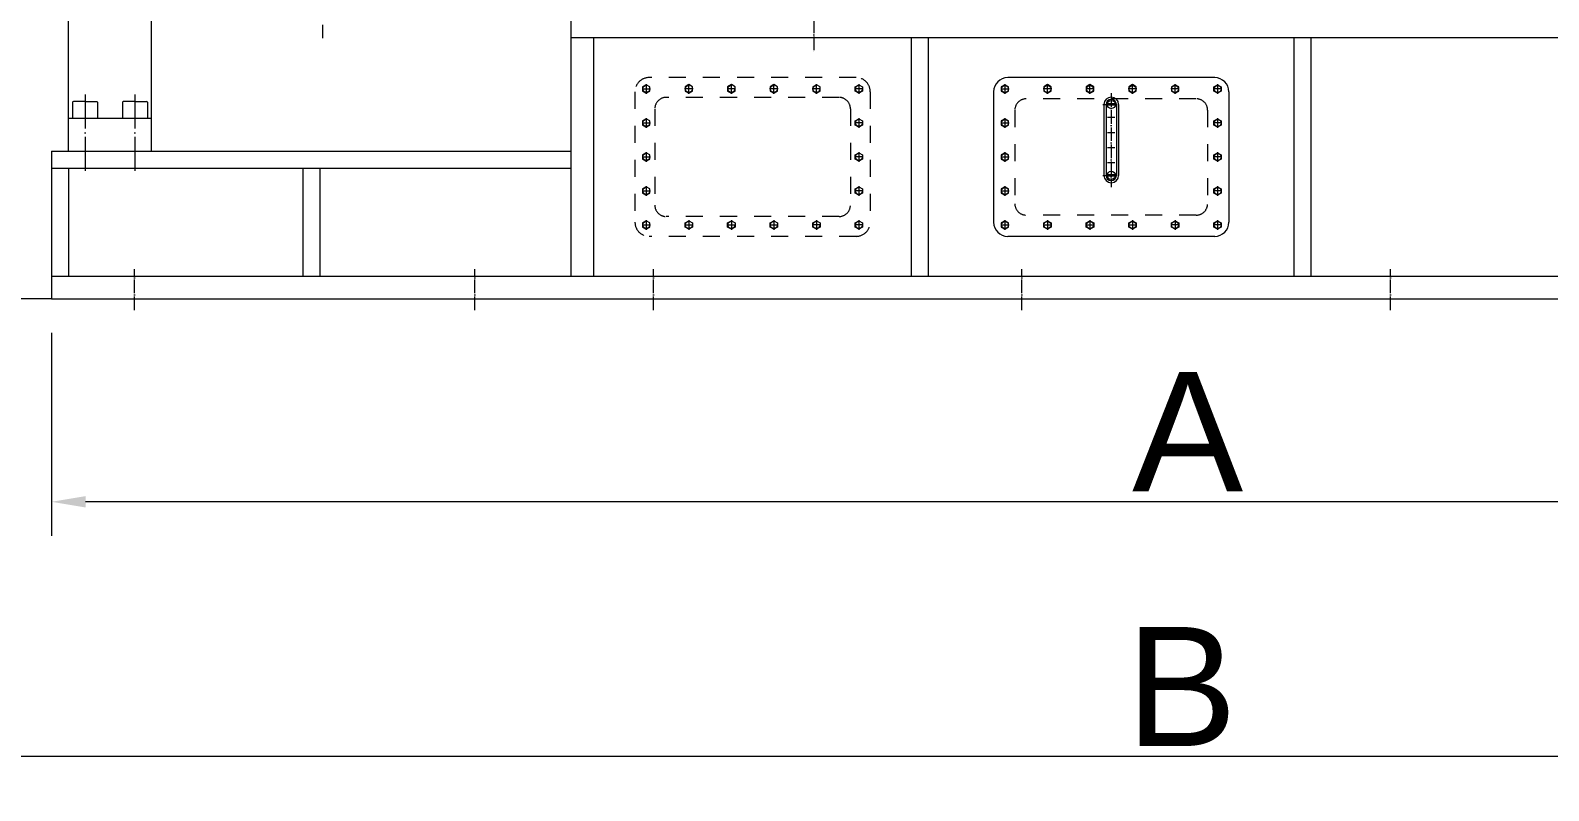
# Model space of a CAD drawing. Header units: inches. Extents: x -7 to 38035, y 41 to 29026.
# Drawn here: x 29942 to 32619, y 12149 to 13490 of the extents above; entities that cross this region are included whole.
import ezdxf

# ---------------------------------------------------------------- set-up
doc = ezdxf.new("R2010")
doc.units = ezdxf.units.IN
doc.header["$MEASUREMENT"] = 0
for name, pattern in [('ACAD_ISO04W100', [30, 24, -3, 0, -3]), ('CENTER', [50.8, 31.75, -6.35, 6.35, -6.35]), ('EB_DASH', [6, 3, -3])]:
    doc.linetypes.add(name, pattern=pattern)
doc.layers.get('Defpoints').update_dxf_attribs({"lineweight": 5})
doc.layers.add('CAXA1', color=5, linetype='CENTER', lineweight=5)
doc.styles.add('Roman', font='arial.ttf')
doc.styles.get("Standard").update_dxf_attribs({"font": 'arial.ttf'})
doc.dimstyles.new('ISO-25', dxfattribs={"dimscale": 30, "dimtxt": 1.5, "dimasz": 1.5, "dimexe": 2, "dimexo": 2, "dimtad": 1, "dimtih": 1, "dimtoh": 1, "dimdec": 1, "dimlfac": 0.03937, "dimdsep": 46, "dimtxsty": 'Standard', "dimcen": 2.5, "dimclrd": 7, "dimclre": 7, "dimclrt": 7, "dimadec": 0, "dimazin": 0, "dimtfac": 1, "dimtdec": 1, "dimtmove": 0, "dimatfit": 3, "dimfxl": 1, "dimlwd": 5, "dimlwe": 5, "dimarcsym": 0})

# ---------------------------------------------------------------- blocks, each defined once
blk = doc.blocks.new('*D245')
at = {"color": 7, "linetype": 'Continuous', "lineweight": 5, "transparency": 16777216}
for p, q in [((29979, 12956.9), (29979, 12598.6)), ((35064.1, 12956.9), (35064.1, 12598.6)), ((35004.1, 12658.6), (30039, 12658.6))]:
    blk.add_line(p, q, dxfattribs=at)
at = {"color": 7, "transparency": 16777216}
for points in [[(30039, 12668.6), (30039, 12648.6), (29979, 12658.6)], [(35004.1, 12668.6), (35004.1, 12648.6), (35064.1, 12658.6)]]:
    blk.add_solid(points, dxfattribs=at)
at = {"layer": 'Defpoints', "color": 0, "transparency": 16777216}
for p in [(29979, 13016.9), (35064.1, 13016.9), (29979, 12658.6)]:
    blk.add_point(p, dxfattribs=at)
at = {"color": 7, "lineweight": 5, "transparency": 16777216, "insert": (31982.7, 12782.4), "char_height": 210, "attachment_point": 5, "style": 'Roman'}
blk.add_mtext('A', dxfattribs=at)
blk = doc.blocks.new('*D253')
at = {"color": 7, "linetype": 'Continuous', "lineweight": 5, "transparency": 16777216}
for p, q in [((26891.1, 13317.8), (26891.1, 12149.2)), ((35314.1, 12963.6), (35314.1, 12149.2)), ((35254.1, 12209.2), (26951.1, 12209.2))]:
    blk.add_line(p, q, dxfattribs=at)
at = {"color": 7, "transparency": 16777216}
for points in [[(26951.1, 12219.2), (26951.1, 12199.2), (26891.1, 12209.2)], [(35254.1, 12219.2), (35254.1, 12199.2), (35314.1, 12209.2)]]:
    blk.add_solid(points, dxfattribs=at)
at = {"layer": 'Defpoints', "color": 0, "transparency": 16777216}
for p in [(26891.1, 13377.8), (35314.1, 13023.6), (26891.1, 12209.2)]:
    blk.add_point(p, dxfattribs=at)
at = {"color": 7, "lineweight": 5, "transparency": 16777216, "insert": (31972, 12332.9), "char_height": 210, "attachment_point": 5, "style": 'Roman'}
blk.add_mtext('B', dxfattribs=at)

msp = doc.modelspace()

# ---------------------------------------------------------------- linework, layer by layer
at = {"color": 7, "lineweight": 5}
for p, q in [((30008.96, 13276.88), (30008.96, 13845.54)), ((30155.36, 13276.88), (30155.36, 13845.54)), ((30895.41, 13056.88), (30895.41, 13516.88)), ((35024.09, 13476.88), (30895.41, 13476.88)), ((30935.41, 13056.88), (30935.41, 13476.88)), ((31495.49, 13056.88), (31495.49, 13476.88)), ((31525.49, 13056.88), (31525.49, 13476.88)), ((32170.46, 13056.88), (32170.46, 13476.88)), ((32200.46, 13056.88), (32200.46, 13476.88)), ((32030.47, 13406.88), (31665.47, 13406.88)), ((30016.28, 13363.25), (30016.28, 13335.44)), ((30038.24, 13364.72), (30017.74, 13364.72)), ((30038.24, 13364.72), (30058.73, 13364.72)), ((30060.2, 13363.25), (30060.2, 13335.44)), ((30104.12, 13363.25), (30104.12, 13335.44)), ((30126.08, 13364.72), (30105.58, 13364.72)), ((30126.08, 13364.72), (30146.57, 13364.72)), ((30148.04, 13363.25), (30148.04, 13335.44)), ((31640.47, 13381.88), (31640.47, 13151.88)), ((32055.47, 13381.88), (32055.47, 13151.88)), ((30008.96, 13335.44), (30155.36, 13335.44)), ((31834.97, 13359.37), (31834.97, 13234.37)), ((31838.9, 13359.37), (31838.9, 13234.37)), ((31855.12, 13360.56), (31840.83, 13360.56)), ((31855.12, 13358.19), (31840.83, 13358.19)), ((31841.6, 13336.87), (31854.35, 13336.87)), ((31857.05, 13359.37), (31857.05, 13234.37)), ((31860.97, 13359.37), (31860.97, 13234.37)), ((31841.6, 13310.21), (31854.35, 13310.21)), ((31841.6, 13283.54), (31854.35, 13283.54)), ((29978.96, 13276.88), (30895.41, 13276.88)), ((29978.96, 13276.88), (29978.96, 13016.88)), ((30008.96, 13276.88), (30155.36, 13276.88)), ((31841.6, 13256.87), (31854.35, 13256.87)), ((29978.96, 13246.88), (30895.41, 13246.88)), ((30008.96, 13246.88), (30008.96, 13056.88)), ((30422.18, 13246.88), (30422.18, 13056.88)), ((30452.18, 13246.88), (30452.18, 13056.88)), ((31855.12, 13235.56), (31840.83, 13235.56)), ((31855.12, 13233.19), (31840.83, 13233.19)), ((32030.47, 13126.88), (31665.47, 13126.88)), ((29978.96, 13056.88), (35064.09, 13056.88)), ((29978.96, 13016.88), (26911.52, 13016.88)), ((29978.96, 13016.88), (35064.09, 13016.88))]:
    msp.add_line(p, q, dxfattribs=at)
at = {"color": 7, "linetype": 'ACAD_ISO04W100', "lineweight": 5}
for p, q in [((31323.63, 13569.54), (31323.63, 13450.95)), ((31660.47, 13395.36), (31660.47, 13378.52)), ((31735.47, 13378.46), (31735.47, 13395.29)), ((31810.47, 13378.46), (31810.47, 13395.29)), ((31885.47, 13378.46), (31885.47, 13395.29)), ((31960.47, 13378.4), (31960.47, 13395.23)), ((31960.47, 13381.18), (31960.47, 13392.58)), ((32035.47, 13395.36), (32035.47, 13378.52)), ((31652.97, 13386.88), (31667.97, 13386.88)), ((31742.97, 13386.94), (31727.97, 13386.94)), ((31817.97, 13386.94), (31802.97, 13386.94)), ((31847.97, 13379.26), (31847.97, 13213.68)), ((31892.97, 13386.94), (31877.97, 13386.94)), ((31967.97, 13386.88), (31952.97, 13386.88)), ((31966.17, 13386.88), (31954.77, 13386.88)), ((32042.97, 13386.88), (32027.97, 13386.88)), ((31660.47, 13335.36), (31660.47, 13318.52)), ((31832.9, 13359.37), (31862.94, 13359.37)), ((32035.47, 13335.36), (32035.47, 13318.52)), ((31652.97, 13326.88), (31667.97, 13326.88)), ((31654.77, 13326.88), (31666.17, 13326.88)), ((31660.47, 13332.58), (31660.47, 13321.18)), ((32042.97, 13326.88), (32027.97, 13326.88)), ((32041.17, 13326.88), (32029.77, 13326.88)), ((32035.47, 13332.58), (32035.47, 13321.18)), ((31652.97, 13266.88), (31667.97, 13266.88)), ((31654.77, 13266.88), (31666.17, 13266.88)), ((31660.47, 13275.36), (31660.47, 13258.52)), ((31660.47, 13272.58), (31660.47, 13261.18)), ((32042.97, 13266.88), (32027.97, 13266.88)), ((32041.17, 13266.88), (32029.77, 13266.88)), ((32035.47, 13275.36), (32035.47, 13258.52)), ((32035.47, 13272.58), (32035.47, 13261.18)), ((31832.9, 13234.37), (31862.94, 13234.37)), ((31652.97, 13206.88), (31667.97, 13206.88)), ((31654.77, 13206.88), (31666.17, 13206.88)), ((31660.47, 13215.36), (31660.47, 13198.52)), ((31660.47, 13212.58), (31660.47, 13201.18)), ((32042.97, 13206.88), (32027.97, 13206.88)), ((32041.17, 13206.88), (32029.77, 13206.88)), ((32035.47, 13215.36), (32035.47, 13198.52)), ((32035.47, 13212.58), (32035.47, 13201.18)), ((31660.47, 13155.36), (31660.47, 13138.52)), ((31660.47, 13152.58), (31660.47, 13141.18)), ((31735.47, 13155.29), (31735.47, 13138.46)), ((31810.47, 13155.29), (31810.47, 13138.46)), ((31885.47, 13155.29), (31885.47, 13138.46)), ((31960.47, 13155.36), (31960.47, 13138.52)), ((31960.47, 13152.58), (31960.47, 13141.18)), ((32035.47, 13155.36), (32035.47, 13138.52)), ((32035.47, 13152.58), (32035.47, 13141.18)), ((31652.97, 13146.88), (31667.97, 13146.88)), ((31654.77, 13146.88), (31666.17, 13146.88)), ((31742.97, 13146.82), (31727.97, 13146.82)), ((31817.97, 13146.82), (31802.97, 13146.82)), ((31892.97, 13146.82), (31877.97, 13146.82)), ((31967.97, 13146.88), (31952.97, 13146.88)), ((31966.17, 13146.88), (31954.77, 13146.88)), ((32042.97, 13146.88), (32027.97, 13146.88)), ((32041.17, 13146.88), (32029.77, 13146.88)), ((30125.36, 12996.71), (30125.36, 13068.69)), ((30725.36, 12996.71), (30725.36, 13068.69)), ((31040.41, 12996.71), (31040.41, 13068.69)), ((31690.41, 12996.71), (31690.41, 13068.69)), ((32340.41, 12996.71), (32340.41, 13068.69))]:
    msp.add_line(p, q, dxfattribs=at)
at = {"color": 7, "linetype": 'EB_DASH', "lineweight": 5, "ltscale": 10}
for p, q in [((31027.95, 13395.36), (31027.95, 13378.52)), ((31397.95, 13406.88), (31032.95, 13406.88)), ((31102.95, 13378.46), (31102.95, 13395.29)), ((31177.95, 13378.46), (31177.95, 13395.29)), ((31252.95, 13378.46), (31252.95, 13395.29)), ((31327.95, 13378.4), (31327.95, 13395.23)), ((31327.95, 13381.18), (31327.95, 13392.58)), ((31402.95, 13395.36), (31402.95, 13378.52)), ((31007.95, 13381.88), (31007.95, 13151.88)), ((31020.45, 13386.88), (31035.45, 13386.88)), ((31367.95, 13371.88), (31062.95, 13371.88)), ((31110.45, 13386.94), (31095.45, 13386.94)), ((31185.45, 13386.94), (31170.45, 13386.94)), ((31260.45, 13386.94), (31245.45, 13386.94)), ((31335.45, 13386.88), (31320.45, 13386.88)), ((31333.65, 13386.88), (31322.24, 13386.88)), ((31410.45, 13386.88), (31395.45, 13386.88)), ((31422.95, 13381.88), (31422.95, 13151.88)), ((31997.97, 13369.38), (31697.97, 13369.38)), ((31027.95, 13335.36), (31027.95, 13318.52)), ((31042.95, 13351.88), (31042.95, 13181.88)), ((31387.95, 13351.88), (31387.95, 13181.88)), ((31402.95, 13335.36), (31402.95, 13318.52)), ((31677.97, 13349.38), (31677.97, 13184.38)), ((32017.97, 13349.38), (32017.97, 13184.38)), ((31020.45, 13326.88), (31035.45, 13326.88)), ((31022.24, 13326.88), (31033.65, 13326.88)), ((31027.95, 13332.58), (31027.95, 13321.18)), ((31410.45, 13326.88), (31395.45, 13326.88)), ((31408.65, 13326.88), (31397.24, 13326.88)), ((31402.95, 13332.58), (31402.95, 13321.18)), ((31020.45, 13266.88), (31035.45, 13266.88)), ((31022.24, 13266.88), (31033.65, 13266.88)), ((31027.95, 13275.36), (31027.95, 13258.52)), ((31027.95, 13272.58), (31027.95, 13261.18)), ((31410.45, 13266.88), (31395.45, 13266.88)), ((31408.65, 13266.88), (31397.24, 13266.88)), ((31402.95, 13275.36), (31402.95, 13258.52)), ((31402.95, 13272.58), (31402.95, 13261.18)), ((31020.45, 13206.88), (31035.45, 13206.88)), ((31022.24, 13206.88), (31033.65, 13206.88)), ((31027.95, 13215.36), (31027.95, 13198.52)), ((31027.95, 13212.58), (31027.95, 13201.18)), ((31410.45, 13206.88), (31395.45, 13206.88)), ((31408.65, 13206.88), (31397.24, 13206.88)), ((31402.95, 13215.36), (31402.95, 13198.52)), ((31402.95, 13212.58), (31402.95, 13201.18)), ((31027.95, 13155.36), (31027.95, 13138.52)), ((31027.95, 13152.58), (31027.95, 13141.18)), ((31367.95, 13161.88), (31062.95, 13161.88)), ((31102.95, 13155.29), (31102.95, 13138.46)), ((31177.95, 13155.29), (31177.95, 13138.46)), ((31252.95, 13155.29), (31252.95, 13138.46)), ((31327.95, 13155.36), (31327.95, 13138.52)), ((31327.95, 13152.58), (31327.95, 13141.18)), ((31402.95, 13155.36), (31402.95, 13138.52)), ((31402.95, 13152.58), (31402.95, 13141.18)), ((31997.97, 13164.38), (31697.97, 13164.38)), ((31020.45, 13146.88), (31035.45, 13146.88)), ((31022.24, 13146.88), (31033.65, 13146.88)), ((31397.95, 13126.88), (31032.95, 13126.88)), ((31110.45, 13146.82), (31095.45, 13146.82)), ((31185.45, 13146.82), (31170.45, 13146.82)), ((31260.45, 13146.82), (31245.45, 13146.82)), ((31335.45, 13146.88), (31320.45, 13146.88)), ((31333.65, 13146.88), (31322.24, 13146.88)), ((31410.45, 13146.88), (31395.45, 13146.88)), ((31408.65, 13146.88), (31397.24, 13146.88))]:
    msp.add_line(p, q, dxfattribs=at)
at = {"color": 7, "linetype": 'ACAD_ISO04W100', "lineweight": 5, "ltscale": 2.5}
for p, q in [((30038.24, 13377.22), (30038.24, 13236.6)), ((30126.08, 13377.22), (30126.08, 13238.26))]:
    msp.add_line(p, q, dxfattribs=at)
at = {"color": 7, "linetype": 'EB_DASH', "lineweight": 5, "ltscale": 10}
for points in [[(31027.95, 13379.38), (31034.44, 13383.13), (31034.44, 13390.63), (31027.95, 13394.38), (31021.45, 13390.63), (31021.45, 13383.13)], [(31102.95, 13394.44), (31096.45, 13390.69), (31096.45, 13383.19), (31102.95, 13379.44), (31109.44, 13383.19), (31109.44, 13390.69)], [(31177.95, 13394.44), (31171.45, 13390.69), (31171.45, 13383.19), (31177.95, 13379.44), (31184.44, 13383.19), (31184.44, 13390.69)], [(31252.95, 13394.44), (31246.45, 13390.69), (31246.45, 13383.19), (31252.95, 13379.44), (31259.44, 13383.19), (31259.44, 13390.69)], [(31327.95, 13394.38), (31321.45, 13390.63), (31321.45, 13383.13), (31327.95, 13379.38), (31334.44, 13383.13), (31334.44, 13390.63)], [(31402.95, 13379.38), (31396.45, 13383.13), (31396.45, 13390.63), (31402.95, 13394.38), (31409.44, 13390.63), (31409.44, 13383.13)], [(31027.95, 13319.38), (31034.44, 13323.13), (31034.44, 13330.63), (31027.95, 13334.38), (31021.45, 13330.63), (31021.45, 13323.13)], [(31402.95, 13319.38), (31396.45, 13323.13), (31396.45, 13330.63), (31402.95, 13334.38), (31409.44, 13330.63), (31409.44, 13323.13)], [(31027.95, 13259.38), (31034.44, 13263.13), (31034.44, 13270.63), (31027.95, 13274.38), (31021.45, 13270.63), (31021.45, 13263.13)], [(31402.95, 13259.38), (31396.45, 13263.13), (31396.45, 13270.63), (31402.95, 13274.38), (31409.44, 13270.63), (31409.44, 13263.13)], [(31027.95, 13199.38), (31034.44, 13203.13), (31034.44, 13210.63), (31027.95, 13214.38), (31021.45, 13210.63), (31021.45, 13203.13)], [(31402.95, 13199.38), (31396.45, 13203.13), (31396.45, 13210.63), (31402.95, 13214.38), (31409.44, 13210.63), (31409.44, 13203.13)], [(31027.95, 13139.38), (31034.44, 13143.13), (31034.44, 13150.63), (31027.95, 13154.38), (31021.45, 13150.63), (31021.45, 13143.13)], [(31102.95, 13139.32), (31096.45, 13143.07), (31096.45, 13150.57), (31102.95, 13154.32), (31109.44, 13150.57), (31109.44, 13143.07)], [(31177.95, 13139.32), (31171.45, 13143.07), (31171.45, 13150.57), (31177.95, 13154.32), (31184.44, 13150.57), (31184.44, 13143.07)], [(31252.95, 13139.32), (31246.45, 13143.07), (31246.45, 13150.57), (31252.95, 13154.32), (31259.44, 13150.57), (31259.44, 13143.07)], [(31327.95, 13139.38), (31321.45, 13143.13), (31321.45, 13150.63), (31327.95, 13154.38), (31334.44, 13150.63), (31334.44, 13143.13)], [(31402.95, 13139.38), (31396.45, 13143.13), (31396.45, 13150.63), (31402.95, 13154.38), (31409.44, 13150.63), (31409.44, 13143.13)]]:
    msp.add_lwpolyline(points, close=True, dxfattribs=at)
at = {"color": 7, "lineweight": 5}
for points in [[(31660.47, 13379.38), (31666.97, 13383.13), (31666.97, 13390.63), (31660.47, 13394.38), (31653.98, 13390.63), (31653.98, 13383.13)], [(31735.47, 13394.44), (31728.98, 13390.69), (31728.98, 13383.19), (31735.47, 13379.44), (31741.97, 13383.19), (31741.97, 13390.69)], [(31810.47, 13394.44), (31803.98, 13390.69), (31803.98, 13383.19), (31810.47, 13379.44), (31816.97, 13383.19), (31816.97, 13390.69)], [(31885.47, 13394.44), (31878.98, 13390.69), (31878.98, 13383.19), (31885.47, 13379.44), (31891.97, 13383.19), (31891.97, 13390.69)], [(31960.47, 13394.38), (31953.98, 13390.63), (31953.98, 13383.13), (31960.47, 13379.38), (31966.97, 13383.13), (31966.97, 13390.63)], [(32035.47, 13379.38), (32028.98, 13383.13), (32028.98, 13390.63), (32035.47, 13394.38), (32041.97, 13390.63), (32041.97, 13383.13)], [(31660.47, 13319.38), (31666.97, 13323.13), (31666.97, 13330.63), (31660.47, 13334.38), (31653.98, 13330.63), (31653.98, 13323.13)], [(32035.47, 13319.38), (32028.98, 13323.13), (32028.98, 13330.63), (32035.47, 13334.38), (32041.97, 13330.63), (32041.97, 13323.13)], [(31660.47, 13259.38), (31666.97, 13263.13), (31666.97, 13270.63), (31660.47, 13274.38), (31653.98, 13270.63), (31653.98, 13263.13)], [(32035.47, 13259.38), (32028.98, 13263.13), (32028.98, 13270.63), (32035.47, 13274.38), (32041.97, 13270.63), (32041.97, 13263.13)], [(31660.47, 13199.38), (31666.97, 13203.13), (31666.97, 13210.63), (31660.47, 13214.38), (31653.98, 13210.63), (31653.98, 13203.13)], [(32035.47, 13199.38), (32028.98, 13203.13), (32028.98, 13210.63), (32035.47, 13214.38), (32041.97, 13210.63), (32041.97, 13203.13)], [(31660.47, 13139.38), (31666.97, 13143.13), (31666.97, 13150.63), (31660.47, 13154.38), (31653.98, 13150.63), (31653.98, 13143.13)], [(31735.47, 13139.32), (31728.98, 13143.07), (31728.98, 13150.57), (31735.47, 13154.32), (31741.97, 13150.57), (31741.97, 13143.07)], [(31810.47, 13139.32), (31803.98, 13143.07), (31803.98, 13150.57), (31810.47, 13154.32), (31816.97, 13150.57), (31816.97, 13143.07)], [(31885.47, 13139.32), (31878.98, 13143.07), (31878.98, 13150.57), (31885.47, 13154.32), (31891.97, 13150.57), (31891.97, 13143.07)], [(31960.47, 13139.38), (31953.98, 13143.13), (31953.98, 13150.63), (31960.47, 13154.38), (31966.97, 13150.63), (31966.97, 13143.13)], [(32035.47, 13139.38), (32028.98, 13143.13), (32028.98, 13150.63), (32035.47, 13154.38), (32041.97, 13150.63), (32041.97, 13143.13)]]:
    msp.add_lwpolyline(points, close=True, dxfattribs=at)
at = {"color": 7, "linetype": 'EB_DASH', "lineweight": 5, "ltscale": 10}
for centre in [(31027.95, 13386.94), (31102.95, 13386.88), (31177.95, 13386.88), (31252.95, 13386.88), (31327.95, 13386.82), (31402.95, 13386.94), (31027.95, 13326.94), (31402.95, 13326.94), (31027.95, 13266.94), (31402.95, 13266.94), (31027.95, 13206.94), (31402.95, 13206.94), (31027.95, 13146.94), (31102.95, 13146.88), (31177.95, 13146.88), (31252.95, 13146.88), (31327.95, 13146.94), (31402.95, 13146.94)]:
    msp.add_circle(centre, 6.15, dxfattribs=at)
at = {"color": 7, "lineweight": 5}
for centre, radius in [((31660.47, 13386.94), 6.15), ((31735.47, 13386.88), 6.15), ((31810.47, 13386.88), 6.15), ((31885.47, 13386.88), 6.15), ((31960.47, 13386.82), 6.15), ((32035.47, 13386.94), 6.15), ((31847.97, 13359.37), 7.24), ((31660.47, 13326.94), 6.15), ((32035.47, 13326.94), 6.15), ((31660.47, 13266.94), 6.15), ((32035.47, 13266.94), 6.15), ((31847.97, 13234.37), 7.24), ((31660.47, 13206.94), 6.15), ((32035.47, 13206.94), 6.15), ((31660.47, 13146.94), 6.15), ((31735.47, 13146.88), 6.15), ((31810.47, 13146.88), 6.15), ((31885.47, 13146.88), 6.15), ((31960.47, 13146.94), 6.15), ((32035.47, 13146.94), 6.15)]:
    msp.add_circle(centre, radius, dxfattribs=at)
at = {"color": 7, "linetype": 'EB_DASH', "lineweight": 5, "ltscale": 10}
for centre, radius, start, end in [((31032.95, 13381.88), 25, 90, 180), ((31397.95, 13381.88), 25, 0, 90), ((31062.95, 13351.88), 20, 90, 180), ((31367.95, 13351.88), 20, 0, 90), ((31697.97, 13349.38), 20, 90, 180), ((31997.97, 13349.38), 20, 0, 90), ((31062.95, 13181.88), 20, 180, 270), ((31367.95, 13181.88), 20, 270, 0), ((31697.97, 13184.38), 20, 180, 270), ((31997.97, 13184.38), 20, 270, 0), ((31032.95, 13151.88), 25, 180, 270), ((31397.95, 13151.88), 25, 270, 0)]:
    msp.add_arc(centre, radius, start, end, dxfattribs=at)
at = {"color": 7, "lineweight": 5}
for centre, radius, start, end in [((31665.47, 13381.88), 25, 90, 180), ((32030.47, 13381.88), 25, 0, 90), ((30017.74, 13363.25), 1.46, 90, 180), ((30058.73, 13363.25), 1.46, 0, 90), ((30105.58, 13363.25), 1.46, 90, 180), ((30146.57, 13363.25), 1.46, 0, 90), ((31847.97, 13359.37), 13, 0, 180), ((31847.97, 13359.37), 9.07, 0, 180), ((31847.97, 13234.37), 13, 180, 0), ((31847.97, 13234.37), 9.07, 180, 0), ((31665.47, 13151.88), 25, 180, 270), ((32030.47, 13151.88), 25, 270, 0)]:
    msp.add_arc(centre, radius, start, end, dxfattribs=at)
at = {"layer": 'CAXA1', "linetype": 'CENTER', "lineweight": 5, "ltscale": 3}
msp.add_line((30456.94, 20205.53), (30456.94, 13476.48), dxfattribs=at)

# ---------------------------------------------------------------- dimensions: what is measured, and where the dimension line sits
at = {"color": 7, "lineweight": 5}
for base, p1, p2, text, picture, middle in [((26891.1, 12209.19), (35314.09, 13023.61), (26891.1, 13377.8), 'B', '*D253', (31971.97, 12209.19)), ((29978.96, 12658.64), (35064.09, 13016.88), (29978.96, 13016.88), 'A', '*D245', (31982.69, 12658.64))]:
    dim = msp.add_linear_dim(base=base, p1=p1, p2=p2, angle=180, text=text, dimstyle='ISO-25', override={"dimtxt": 7, "dimasz": 2, "dimpost": '\\X', "dimtxsty": 'Roman'}, dxfattribs=at)
    dim.commit()
    dim.dimension.update_dxf_attribs({"geometry": picture, "text_midpoint": middle, "dimtype": 160})

doc.saveas('drawing.dxf')
